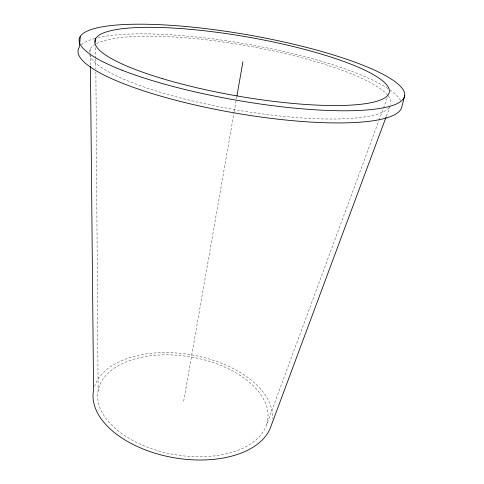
<?xml version="1.0" encoding="UTF-8"?>
<svg xmlns="http://www.w3.org/2000/svg" width="484" height="484" viewBox="0 0 484 484"><rect width="100%" height="100%" fill="white"/><g stroke="black" fill="none" stroke-linecap="round" stroke-linejoin="round"><path stroke-width="0.36" stroke-dasharray="2.42 1.81" d="M183.66 401.254L234.081 112.336M234.214 111.592L236.289 99.674M236.422 98.93L236.809 96.697M266.666 424.541A86.067 49.513 9.9 0 0 154.323 355.377A86.067 49.513 9.9 0 0 127.601 437.482A86.067 49.513 9.9 0 0 266.666 424.541L378.772 120.909M379.032 120.201L383.225 108.846M383.485 108.138L387.412 97.496M386.383 116.257L390.34 105.633M90.266 48.842L90.308 53.373M90.314 54.129L90.435 66.211M95.711 47.674L95.79 58.255M95.79 59.006L95.862 68.831M95.88 71.85L98.131 390.697M81.36 44.818A164.33 34.957 9.9 0 1 94.622 38.557M98.04 37.691A164.33 34.957 9.9 0 1 248.389 44.377A164.33 34.957 9.9 0 1 389.275 89.455M389.941 89.915A164.33 34.957 9.9 0 1 401.248 101.803M389.063 107.684A153.059 32.495 9.9 0 1 234.316 109.559A153.059 32.495 9.9 0 1 89.794 55.345M89.262 52.296A153.059 32.495 9.9 0 1 95.699 44.02M96.413 43.639A153.059 32.495 9.9 0 1 247.372 45.871A153.059 32.495 9.9 0 1 387.611 95.154M388.204 95.88A153.059 32.495 9.9 0 1 390.866 104.217M94.465 386.656A90.665 52.181 9.9 0 1 192.565 355.038A90.665 52.181 9.9 0 1 272.474 418.696"/><path stroke-width="0.73" d="M80.362 36.209L79.328 47.142A164.33 34.957 9.9 0 0 226.857 111.55A164.33 34.957 9.9 0 0 401.901 106.565L404.672 95.784M236.942 95.953L242.92 61.698M386.117 116.971L271.131 425.799A90.665 52.181 9.9 0 1 169.872 456.969A90.665 52.181 9.9 0 1 93.569 390.134L90.435 66.211M95.65 38.611L95.675 42.386M162.322 78.614A149.465 29.929 9.9 0 0 389.245 92.529A149.465 29.929 9.9 0 0 174.712 28.157A149.465 29.929 9.9 0 0 162.322 78.614M122.01 70.204A165.207 33.178 9.9 0 0 397.291 103.552A165.207 33.178 9.9 0 0 206.426 28.701A165.207 33.178 9.9 0 0 122.01 70.204"/></g></svg>
